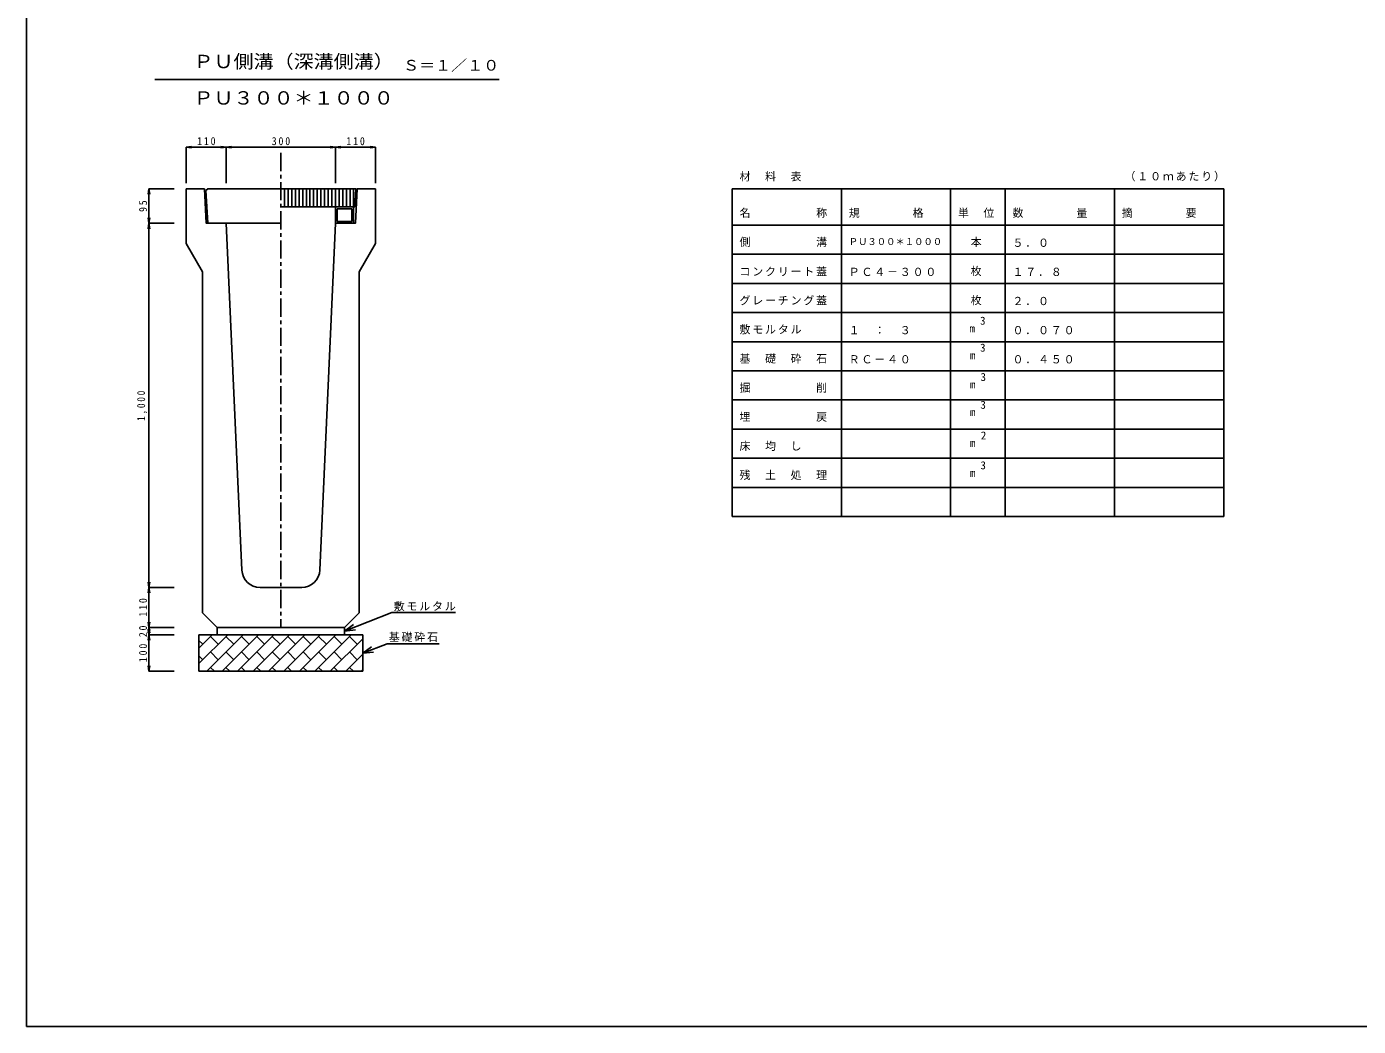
# Model space of a CAD drawing. Units: millimetres, scale not verified. Extents: x -4010 to 3990, y -2662 to 2838.
# Drawn here: x -4010 to -352, y -2662 to 83 of the extents above; entities that cross this region are included whole.
import ezdxf
from ezdxf.enums import TextEntityAlignment as Align

# ---------------------------------------------------------------- set-up
doc = ezdxf.new("R2010")
doc.units = ezdxf.units.MM
doc.header["$LTSCALE"] = 10
doc.linetypes.add('CHAIN1', pattern=[8, 5, -1, 1, -1])
doc.layers.add('0-0', color=7, linetype='Continuous')
doc.styles.add('ＭＳ ゴシック', font='')
doc.styles.get('ＭＳ ゴシック').set_extended_font_data('MS Gothic')

msp = doc.modelspace()

# ---------------------------------------------------------------- linework, layer by layer
at = {"layer": '0-0', "color": 2}
for p, q in [((-4010.17, 2838.48), (-4010.17, -2661.53)), ((-4010.17, -2661.53), (3989.83, -2661.53))]:
    msp.add_line(p, q, dxfattribs=at)
at = {"layer": '0-0'}
for p, q in [((-3657.91, -61.52), (-2711.83, -61.52)), ((-3571.81, -247.15), (-3556.94, -245.19)), ((-3571.81, -247.15), (-3461.81, -247.15)), ((-3571.81, -345.88), (-3571.81, -247.15)), ((-3571.81, -247.15), (-3556.94, -249.11)), ((-3461.81, -247.15), (-3476.69, -245.19)), ((-3461.81, -247.15), (-3476.69, -249.11)), ((-3461.81, -247.15), (-3446.94, -245.19)), ((-3461.81, -345.88), (-3461.81, -247.15)), ((-3461.81, -247.15), (-3161.81, -247.15)), ((-3461.81, -247.15), (-3446.94, -249.11)), ((-3161.81, -247.15), (-3176.69, -245.19)), ((-3161.81, -247.15), (-3176.69, -249.11)), ((-3161.81, -247.15), (-3146.94, -245.19)), ((-3161.81, -345.88), (-3161.81, -247.15)), ((-3161.81, -247.15), (-3051.81, -247.15)), ((-3161.81, -247.15), (-3146.94, -249.11)), ((-3051.81, -247.15), (-3066.69, -245.19)), ((-3051.81, -247.15), (-3066.69, -249.11)), ((-3051.81, -345.88), (-3051.81, -247.15)), ((-3674.11, -361.52), (-3676.07, -376.4)), ((-3674.11, -361.52), (-3674.11, -456.52)), ((-3604.96, -361.52), (-3674.11, -361.52)), ((-3674.11, -361.52), (-3672.16, -376.4)), ((-3521.81, -361.52), (-3571.81, -361.52)), ((-3571.81, -361.52), (-3571.81, -511.52)), ((-3512.81, -361.52), (-3517.55, -366.52)), ((-3301.81, -361.52), (-3301.81, -411.52)), ((-3291.81, -361.52), (-3291.81, -411.52)), ((-3281.81, -361.52), (-3281.81, -411.52)), ((-3271.81, -361.52), (-3271.81, -411.52)), ((-3261.81, -361.52), (-3261.81, -411.52)), ((-3251.81, -361.52), (-3251.81, -411.52)), ((-3241.81, -361.52), (-3241.81, -411.52)), ((-3231.81, -361.52), (-3231.81, -411.52)), ((-3221.81, -361.52), (-3221.81, -411.52)), ((-3211.81, -361.52), (-3211.81, -411.52)), ((-3201.81, -361.52), (-3201.81, -411.52)), ((-3191.81, -361.52), (-3191.81, -411.52)), ((-3181.81, -361.52), (-3181.81, -411.52)), ((-3171.81, -361.52), (-3171.81, -411.52)), ((-3161.81, -361.52), (-3161.81, -411.52)), ((-3151.81, -361.52), (-3151.81, -411.52)), ((-3141.81, -361.52), (-3141.81, -411.52)), ((-3131.81, -361.52), (-3131.81, -411.52)), ((-3121.81, -361.52), (-3121.81, -411.52)), ((-3111.81, -361.52), (-3111.81, -411.52)), ((-3101.81, -361.52), (-3051.81, -361.52)), ((-3051.81, -361.52), (-3051.81, -511.52)), ((-2071.81, -361.52), (-721.81, -361.52)), ((-2071.81, -361.52), (-2071.81, -1261.52)), ((-1771.81, -361.52), (-1771.81, -1261.52)), ((-1471.81, -361.52), (-1471.81, -1261.52)), ((-1321.81, -361.52), (-1321.81, -1261.52)), ((-1021.81, -361.52), (-1021.81, -1261.52)), ((-721.81, -361.52), (-721.81, -1261.52)), ((-3512.81, -456.52), (-3517.55, -366.52)), ((-3311.81, -411.52), (-3108.45, -411.52)), ((-3161.81, -456.52), (-3161.81, -411.52)), ((-3156.81, -416.52), (-3116.81, -416.52)), ((-3156.81, -451.52), (-3156.81, -416.52)), ((-3116.81, -451.52), (-3116.81, -416.52)), ((-3111.81, -456.52), (-3111.81, -411.52)), ((-3674.11, -456.52), (-3676.07, -441.65)), ((-3674.11, -456.52), (-3676.07, -471.4)), ((-3674.11, -456.52), (-3672.16, -441.65)), ((-3604.96, -456.52), (-3674.11, -456.52)), ((-3674.11, -456.52), (-3672.16, -471.4)), ((-3674.11, -456.52), (-3674.11, -1456.52)), ((-3311.81, -456.52), (-3512.81, -456.52)), ((-3461.81, -456.52), (-3418.96, -1408.77)), ((-3204.67, -1408.77), (-3161.81, -456.52)), ((-3116.81, -451.52), (-3156.81, -451.52)), ((-2071.81, -461.52), (-721.81, -461.52)), ((-3571.81, -511.52), (-3526.81, -589.47)), ((-3051.81, -511.52), (-3096.81, -589.47)), ((-2071.81, -541.52), (-721.81, -541.52)), ((-3526.81, -1526.52), (-3526.81, -589.47)), ((-3096.81, -1526.52), (-3096.81, -589.47)), ((-2071.81, -621.53), (-721.81, -621.53)), ((-2071.81, -701.52), (-721.81, -701.52)), ((-2071.81, -781.52), (-721.81, -781.52)), ((-2071.81, -861.52), (-721.81, -861.52)), ((-2071.81, -941.52), (-721.81, -941.52)), ((-2071.81, -1021.52), (-721.81, -1021.52)), ((-2071.81, -1101.52), (-721.81, -1101.52)), ((-2071.81, -1181.52), (-721.81, -1181.52)), ((-2071.81, -1261.52), (-721.81, -1261.52)), ((-1976.81, -1261.53), (-966.81, -1261.53)), ((-3674.11, -1456.52), (-3676.07, -1441.65)), ((-3674.11, -1456.52), (-3676.07, -1471.4)), ((-3674.11, -1456.52), (-3672.16, -1441.65)), ((-3604.96, -1456.52), (-3674.11, -1456.52)), ((-3674.11, -1456.52), (-3672.16, -1471.4)), ((-3674.11, -1456.52), (-3674.11, -1566.52)), ((-3254.62, -1456.52), (-3369.01, -1456.52)), ((-3526.81, -1526.52), (-3486.81, -1566.52)), ((-3136.81, -1576.19), (-3006.91, -1525.28)), ((-3096.81, -1526.52), (-3136.81, -1566.52)), ((-3006.91, -1525.28), (-2831.73, -1525.28)), ((-3674.11, -1566.52), (-3676.07, -1551.65)), ((-3674.11, -1566.52), (-3676.07, -1581.4)), ((-3674.11, -1586.52), (-3676.07, -1571.65)), ((-3674.11, -1566.52), (-3672.16, -1551.65)), ((-3604.96, -1566.52), (-3674.11, -1566.52)), ((-3674.11, -1566.52), (-3672.16, -1581.4)), ((-3674.11, -1566.52), (-3674.11, -1586.52)), ((-3674.11, -1586.52), (-3672.16, -1571.65)), ((-3136.81, -1566.52), (-3486.81, -1566.52)), ((-3486.81, -1566.52), (-3486.81, -1586.52)), ((-3136.81, -1576.19), (-3112.67, -1558.39)), ((-3136.81, -1566.52), (-3136.81, -1586.52)), ((-3136.81, -1576.19), (-3107, -1572.85)), ((-3674.11, -1586.52), (-3676.07, -1601.4)), ((-3604.96, -1586.52), (-3674.11, -1586.52)), ((-3674.11, -1586.52), (-3672.16, -1601.4)), ((-3674.11, -1586.52), (-3674.11, -1686.52)), ((-3536.81, -1586.52), (-3536.81, -1686.52)), ((-3086.81, -1586.52), (-3536.81, -1586.52)), ((-3536.81, -1665.42), (-3457.92, -1586.52)), ((-3536.81, -1622.99), (-3500.35, -1586.52)), ((-3526.18, -1612.36), (-3536.81, -1601.72)), ((-3515.49, -1686.52), (-3415.49, -1586.52)), ((-3483.75, -1612.36), (-3504.96, -1591.14)), ((-3473.07, -1686.52), (-3373.07, -1586.52)), ((-3441.32, -1612.36), (-3462.54, -1591.14)), ((-3430.64, -1686.52), (-3330.64, -1586.52)), ((-3398.9, -1612.36), (-3420.11, -1591.14)), ((-3388.22, -1686.52), (-3288.22, -1586.52)), ((-3356.47, -1612.36), (-3377.69, -1591.14)), ((-3345.79, -1686.52), (-3245.79, -1586.52)), ((-3314.05, -1612.36), (-3335.26, -1591.14)), ((-3303.36, -1686.52), (-3203.36, -1586.52)), ((-3271.62, -1612.36), (-3292.83, -1591.14)), ((-3260.94, -1686.52), (-3160.94, -1586.52)), ((-3229.19, -1612.36), (-3250.41, -1591.14)), ((-3218.51, -1686.52), (-3118.51, -1586.52)), ((-3186.77, -1612.36), (-3207.98, -1591.14)), ((-3176.08, -1686.52), (-3086.81, -1597.26)), ((-3144.34, -1612.36), (-3165.55, -1591.14)), ((-3101.91, -1612.36), (-3123.13, -1591.14)), ((-3086.81, -1586.52), (-3086.81, -1686.52)), ((-3526.18, -1654.78), (-3536.81, -1644.14)), ((-3483.75, -1654.78), (-3504.96, -1633.57)), ((-3441.32, -1654.78), (-3462.54, -1633.57)), ((-3398.9, -1654.78), (-3420.11, -1633.57)), ((-3356.47, -1654.78), (-3377.69, -1633.57)), ((-3314.05, -1654.78), (-3335.26, -1633.57)), ((-3271.62, -1654.78), (-3292.83, -1633.57)), ((-3229.19, -1654.78), (-3250.41, -1633.57)), ((-3186.77, -1654.78), (-3207.98, -1633.57)), ((-3144.34, -1654.78), (-3165.55, -1633.57)), ((-3133.66, -1686.52), (-3086.81, -1639.68)), ((-3101.91, -1654.78), (-3123.13, -1633.57)), ((-3086.81, -1637.16), (-3019.51, -1610.87)), ((-3086.81, -1637.16), (-3062.65, -1619.38)), ((-3086.81, -1637.16), (-3057, -1633.85)), ((-3019.51, -1610.87), (-2876.48, -1610.87)), ((-3674.11, -1686.52), (-3676.07, -1671.65)), ((-3674.11, -1686.52), (-3672.16, -1671.65)), ((-3494.43, -1686.52), (-3504.96, -1675.99)), ((-3452.01, -1686.52), (-3462.54, -1675.99)), ((-3409.58, -1686.52), (-3420.11, -1675.99)), ((-3367.16, -1686.52), (-3377.69, -1675.99)), ((-3324.73, -1686.52), (-3335.26, -1675.99)), ((-3282.3, -1686.52), (-3292.83, -1675.99)), ((-3239.88, -1686.52), (-3250.41, -1675.99)), ((-3197.45, -1686.52), (-3207.98, -1675.99)), ((-3155.02, -1686.52), (-3165.55, -1675.99)), ((-3112.6, -1686.52), (-3123.13, -1675.99)), ((-3091.23, -1686.52), (-3086.81, -1682.11)), ((-3604.96, -1686.52), (-3674.11, -1686.52)), ((-3086.81, -1686.52), (-3536.81, -1686.52))]:
    msp.add_line(p, q, dxfattribs=at)
at = {"layer": '0-0', "linetype": 'CHAIN1'}
msp.add_line((-3311.81, -263.32), (-3311.81, -1566.52), dxfattribs=at)
at = {"layer": '0-0'}
for points in [[(-3521.81, -361.52), (-3516.81, -456.52), (-3461.81, -456.52)], [(-3512.81, -361.52), (-3105.81, -361.52), (-3108.45, -411.52)], [(-3101.81, -361.52), (-3106.81, -456.52), (-3161.81, -456.52)]]:
    msp.add_lwpolyline(points, dxfattribs=at)
for centre, start, end in [((-3369.01, -1406.52), 182.57654, 270), ((-3254.62, -1406.52), 270, 357.42346)]:
    msp.add_arc(centre, 50, start, end, dxfattribs=at)

# ---------------------------------------------------------------- texts
at = {"layer": '0-0', "color": 3, "style": 'ＭＳ ゴシック', "width": 1.1}
for s, p in [('ＰＵ側溝（深溝側溝）', (-3551.81, -41.52)), ('ＰＵ３００＊１０００', (-3551.81, -141.52))]:
    msp.add_text(s, height=36.66, dxfattribs=at).set_placement(p, align=Align.BOTTOM_LEFT)
at = {"layer": '0-0', "style": 'ＭＳ ゴシック', "width": 1.1}
msp.add_text('Ｓ＝１／１０', height=29.33, dxfattribs=at).set_placement((-2975.99, -46.04), align=Align.BOTTOM_LEFT)
at = {"layer": '0-0', "color": 4, "style": 'ＭＳ ゴシック'}
msp.add_text('ＰＵ３００＊１０００', height=18.33, dxfattribs=at).set_placement((-1751.81, -521.52), align=Align.BOTTOM_LEFT)
at = {"layer": '0-0', "style": 'ＭＳ ゴシック'}
for s, p in [('3', (-1390.96, -741.52)), ('m', (-1419.96, -762.53)), ('3', (-1390.96, -815.52)), ('m', (-1418.96, -836.52)), ('3', (-1389.66, -896.02)), ('m', (-1418.96, -916.52)), ('3', (-1389.96, -972.42)), ('m', (-1418.96, -992.53)), ('m', (-1418.86, -1077.52)), ('2', (-1388.96, -1056.52)), ('3', (-1389.96, -1138.52)), ('m', (-1418.66, -1159.52))]:
    msp.add_text(s, height=21.99, dxfattribs=at).set_placement(p, align=Align.BOTTOM_LEFT)
at = {"layer": '0-0', "char_height": 21.99, "attachment_point": 7, "style": 'ＭＳ ゴシック'}
for s, insert in [('\\T1.38;\\W0.9;110', (-3541.82, -242.15)), ('\\T1.38;\\W0.9;300', (-3336.81, -242.15)), ('\\T1.38;\\W0.9;110', (-3131.81, -242.15)), ('\\T1.17;材\u3000料\u3000表', (-2051.81, -341.52)), ('\\T1.17;（１０ｍあたり）', (-994.04, -341.52)), ('\\T1.17;名\u3000\u3000\u3000\u3000\u3000称', (-2051.81, -441.52)), ('\\T1.17;規\u3000\u3000\u3000\u3000格', (-1751.81, -441.52)), ('\\T1.17;単\u3000位', (-1451.81, -441.52)), ('\\T1.17;数\u3000\u3000\u3000\u3000量', (-1301.81, -441.52)), ('\\T1.17;摘\u3000\u3000\u3000\u3000要', (-1001.81, -441.52)), ('\\T1.17;側\u3000\u3000\u3000\u3000\u3000溝', (-2051.81, -521.52)), ('\\T1.17;\u3000本', (-1451.81, -521.52)), ('\\T1.17;５．０', (-1301.81, -521.52)), ('\\T1.17;コンクリート蓋', (-2051.81, -601.52)), ('\\T1.17;ＰＣ４－３００', (-1751.81, -601.52)), ('\\T1.17;\u3000枚', (-1451.81, -601.52)), ('\\T1.17;１７．８', (-1301.81, -601.52)), ('\\T1.17;グレーチング蓋', (-2051.81, -681.52)), ('\\T1.17;\u3000枚', (-1451.81, -681.52)), ('\\T1.17;２．０', (-1301.81, -681.52)), ('\\T1.17;敷モルタル', (-2051.81, -761.52)), ('\\T1.17;１\u3000：\u3000３', (-1751.81, -761.52)), ('\\T1.17;０．０７０', (-1301.81, -761.52)), ('\\T1.17;基\u3000礎\u3000砕\u3000石', (-2051.81, -841.52)), ('\\T1.17;ＲＣ－４０', (-1751.81, -841.52)), ('\\T1.17;０．４５０', (-1301.81, -841.52)), ('\\T1.17;掘\u3000\u3000\u3000\u3000\u3000削', (-2051.81, -921.52)), ('\\T1.17;埋\u3000\u3000\u3000\u3000\u3000戻', (-2051.81, -1001.52)), ('\\T1.17;床\u3000均\u3000し', (-2051.81, -1081.52)), ('\\T1.17;残\u3000土\u3000処\u3000理', (-2051.81, -1161.52)), ('\\T1.17;敷モルタル', (-3001.68, -1521.72)), ('\\T1.17;基礎砕石', (-3015.33, -1605.91))]:
    msp.add_mtext(s, dxfattribs=dict(at, insert=insert))
at = {"layer": '0-0', "char_height": 21.99, "attachment_point": 7, "rotation": 90, "style": 'ＭＳ ゴシック'}
for s, insert in [('\\T1.36;\\W0.9;95', (-3679.11, -425.27)), ('\\T1.38;\\W0.85;1,000', (-3679.11, -999.02)), ('\\T1.38;\\W0.9;110', (-3679.11, -1536.52)), ('\\T1.36;\\W0.9;20', (-3679.11, -1592.77)), ('\\T1.38;\\W0.9;100', (-3679.11, -1661.52))]:
    msp.add_mtext(s, dxfattribs=dict(at, insert=insert))

doc.saveas('drawing.dxf')
